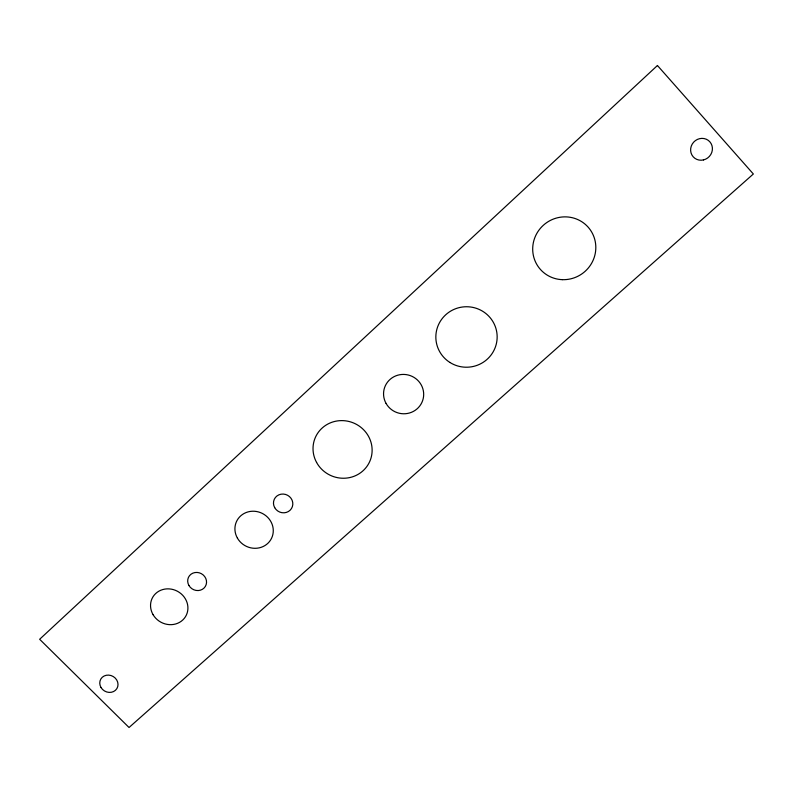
<?xml version="1.0" encoding="UTF-8"?>
<svg xmlns="http://www.w3.org/2000/svg" width="793" height="793" viewBox="0 0 793 793"><rect width="100%" height="100%" fill="white"/><g stroke="black" fill="none" stroke-linecap="round" stroke-linejoin="round"><path stroke-width="1.19" d="M657.437 65.502L39.65 639.277L129.041 727.498L753.35 173.994L657.437 65.502M703.45 159.928A11.211 10.616 -46.1 0 0 709.844 141.798A11.211 10.616 -46.1 0 0 691.258 146.16A11.211 10.616 -46.1 0 0 703.45 159.928M101.058 687.571A9.347 8.445 29.4 0 0 116.878 688.592A9.347 8.445 29.4 0 0 108.71 675.111A9.347 8.445 29.4 0 0 101.058 687.571M562.257 279.661A31.879 31.086 -39.4 0 0 592.54 233.638A31.879 31.086 -39.4 0 0 537.981 231.526A31.879 31.086 -39.4 0 0 562.257 279.661M449.909 362.451A30.669 30.253 -3.8 0 0 497.122 338.383A30.669 30.253 -3.8 0 0 452.466 310.113A30.669 30.253 -3.8 0 0 449.909 362.451M386.072 403.419A20.103 19.637 17.2 0 0 420.825 404.44A20.103 19.637 17.2 0 0 403.954 374.425A20.103 19.637 17.2 0 0 386.072 403.419M316.595 462.458A29.728 28.637 24 0 0 367.764 465.174A29.728 28.637 24 0 0 343.359 420.647A29.728 28.637 24 0 0 316.595 462.458M153.099 614.714A19.052 17.545 29.4 0 0 185.473 616.706A19.052 17.545 29.4 0 0 169.117 588.882A19.052 17.545 29.4 0 0 153.099 614.714M237.394 538.08A19.428 18.298 27.8 0 0 270.621 539.964A19.428 18.298 27.8 0 0 254.266 511.247A19.428 18.298 27.8 0 0 237.394 538.08M188.962 585.541A9.585 8.892 29 0 0 205.298 586.493A9.585 8.892 29 0 0 197.09 572.447A9.585 8.892 29 0 0 188.962 585.541M274.705 507.669A9.774 9.278 26.9 0 0 291.467 508.561A9.774 9.278 26.9 0 0 283.27 494.059A9.774 9.278 26.9 0 0 274.705 507.669"/></g></svg>
